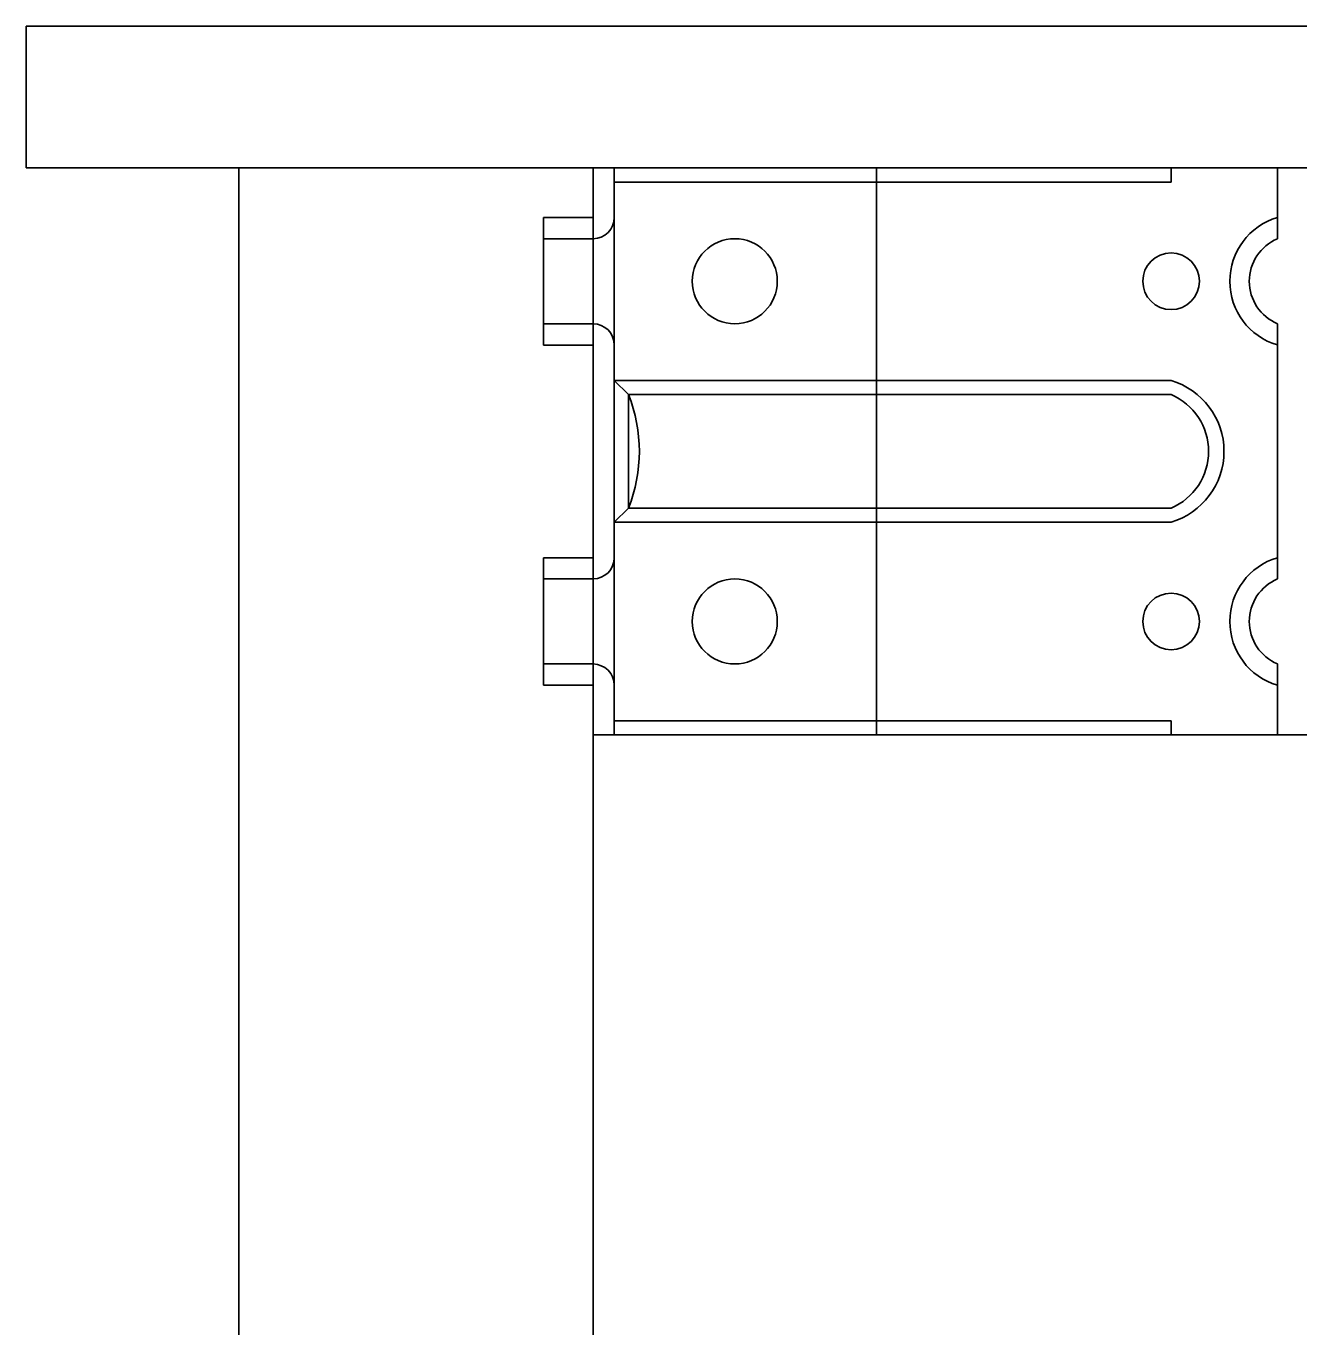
# Model space of a CAD drawing. Header units: millimetres. Extents: x 479 to 7862, y 682 to 3104.
# Drawn here: x 3226.8 to 3406.5, y 1227.8 to 1411.5 of the extents above; entities that cross this region are included whole.
import ezdxf

# ---------------------------------------------------------------- set-up
doc = ezdxf.new("R2010")
doc.units = ezdxf.units.MM
doc.layers.add('IF-FURN', color=7, linetype='Continuous', lineweight=35)

msp = doc.modelspace()

# ---------------------------------------------------------------- linework, layer by layer
at = {"layer": 'IF-FURN'}
for p, q in [((3256.78, 1411.5), (3226.78, 1411.5)), ((3226.78, 1411.5), (3226.78, 1391.5)), ((3256.78, 1411.5), (4436.78, 1411.5)), ((4436.78, 1411.5), (3256.78, 1411.5)), ((3226.78, 1391.5), (3256.78, 1391.5)), ((3256.78, 681.5), (3256.78, 1391.5)), ((3256.78, 1391.5), (3256.78, 1391.5)), ((3256.78, 1391.5), (4436.78, 1391.5)), ((3306.78, 1051.45), (3306.78, 1391.5)), ((3306.78, 1391.5), (3306.78, 1331.5)), ((3306.78, 1391.5), (3306.78, 1331.5)), ((3306.78, 1391.5), (3306.78, 1384.5)), ((3346.78, 1391.5), (3306.78, 1391.5)), ((3306.78, 1391.5), (3306.78, 1384.5)), ((3309.78, 1391.5), (3309.78, 1311.5)), ((3309.78, 1311.5), (3309.78, 1391.5)), ((3346.78, 1311.5), (3346.78, 1391.5)), ((3346.78, 1391.5), (3403.34, 1391.5)), ((3403.34, 1391.5), (3388.34, 1391.5)), ((3388.34, 1391.5), (3388.34, 1389.5)), ((3403.34, 1391.5), (3403.34, 1384.5)), ((3388.34, 1389.5), (3309.78, 1389.5)), ((3306.78, 1384.5), (3299.78, 1384.5)), ((3299.78, 1384.5), (3299.78, 1381.5)), ((3403.34, 1384.5), (3403.34, 1381.5)), ((3299.78, 1381.5), (3303.78, 1381.5)), ((3299.78, 1381.5), (3299.78, 1369.5)), ((3303.78, 1381.5), (3306.78, 1381.5)), ((3306.78, 1381.5), (3306.78, 1369.5)), ((3299.78, 1366.5), (3299.78, 1369.5)), ((3299.78, 1369.5), (3303.78, 1369.5)), ((3303.78, 1369.5), (3306.78, 1369.5)), ((3303.78, 1369.5), (3306.78, 1369.5)), ((3403.34, 1366.5), (3403.34, 1369.5)), ((3306.78, 1366.5), (3299.78, 1366.5)), ((3306.78, 1366.5), (3306.78, 1351.5)), ((3306.78, 1359.5), (3306.78, 1366.5)), ((3403.34, 1366.5), (3403.34, 1333.5)), ((3346.78, 1361.5), (3309.78, 1361.5)), ((3309.78, 1361.5), (3309.78, 1359.5)), ((3309.78, 1361.5), (3311.78, 1359.5)), ((3388.34, 1361.5), (3346.78, 1361.5)), ((3346.78, 1361.5), (3346.78, 1341.5)), ((3311.78, 1359.5), (3311.78, 1343.5)), ((3311.78, 1359.5), (3388.34, 1359.5)), ((3306.78, 1336.5), (3306.78, 1351.5)), ((3306.78, 1343.5), (3306.78, 1336.5)), ((3309.78, 1343.5), (3309.78, 1341.5)), ((3309.78, 1341.5), (3311.78, 1343.5)), ((3311.78, 1343.5), (3388.34, 1343.5)), ((3346.78, 1341.5), (3309.78, 1341.5)), ((3346.78, 1341.5), (3388.34, 1341.5)), ((3306.78, 1336.5), (3299.78, 1336.5)), ((3299.78, 1336.5), (3299.78, 1333.5)), ((3299.78, 1333.5), (3303.78, 1333.5)), ((3299.78, 1321.5), (3299.78, 1333.5)), ((3303.78, 1333.5), (3306.78, 1333.5)), ((3303.78, 1333.5), (3306.78, 1333.5)), ((3306.78, 1321.5), (3306.78, 1333.5)), ((3306.78, 1331.5), (3306.78, 1311.5)), ((3299.78, 1318.5), (3299.78, 1321.5)), ((3299.78, 1321.5), (3303.78, 1321.5)), ((3303.78, 1321.5), (3306.78, 1321.5)), ((3403.34, 1321.5), (3403.34, 1311.5)), ((3306.78, 1318.5), (3299.78, 1318.5)), ((3306.78, 1311.5), (3306.78, 1318.5)), ((3306.78, 1311.5), (3306.78, 1318.5)), ((3388.34, 1313.5), (3309.78, 1313.5)), ((3388.34, 1311.5), (3388.34, 1313.5)), ((3306.78, 1311.5), (4386.78, 1311.5)), ((3306.78, 1311.5), (3346.78, 1311.5)), ((3346.78, 1311.5), (3306.78, 1311.5)), ((3403.34, 1311.5), (3346.78, 1311.5))]:
    msp.add_line(p, q, dxfattribs=at)
for centre, radius in [((3326.78, 1375.5), 6), ((3388.34, 1375.5), 4), ((3326.78, 1327.5), 6), ((3388.34, 1327.5), 4)]:
    msp.add_circle(centre, radius, dxfattribs=at)
for centre, radius, start, end in [((3306.78, 1384.5), 3, 270, 0), ((3406, 1375.5), 9.38, 106.4605, 253.5395), ((3405.88, 1375.5), 6.51, 112.924, 247.076), ((3306.78, 1366.5), 3, 0, 90), ((3385.37, 1351.5), 10.43, 286.5475, 73.4525), ((3291.7, 1351.5), 21.61, 338.2711, 21.7289), ((3384.93, 1351.5), 8.7, 293.0909, 66.9091), ((3306.78, 1336.5), 3, 270, 0), ((3406, 1327.5), 9.38, 106.4605, 253.5395), ((3405.88, 1327.5), 6.51, 112.924, 247.076), ((3306.78, 1318.5), 3, 0, 90)]:
    msp.add_arc(centre, radius, start, end, dxfattribs=at)

doc.saveas('drawing.dxf')
